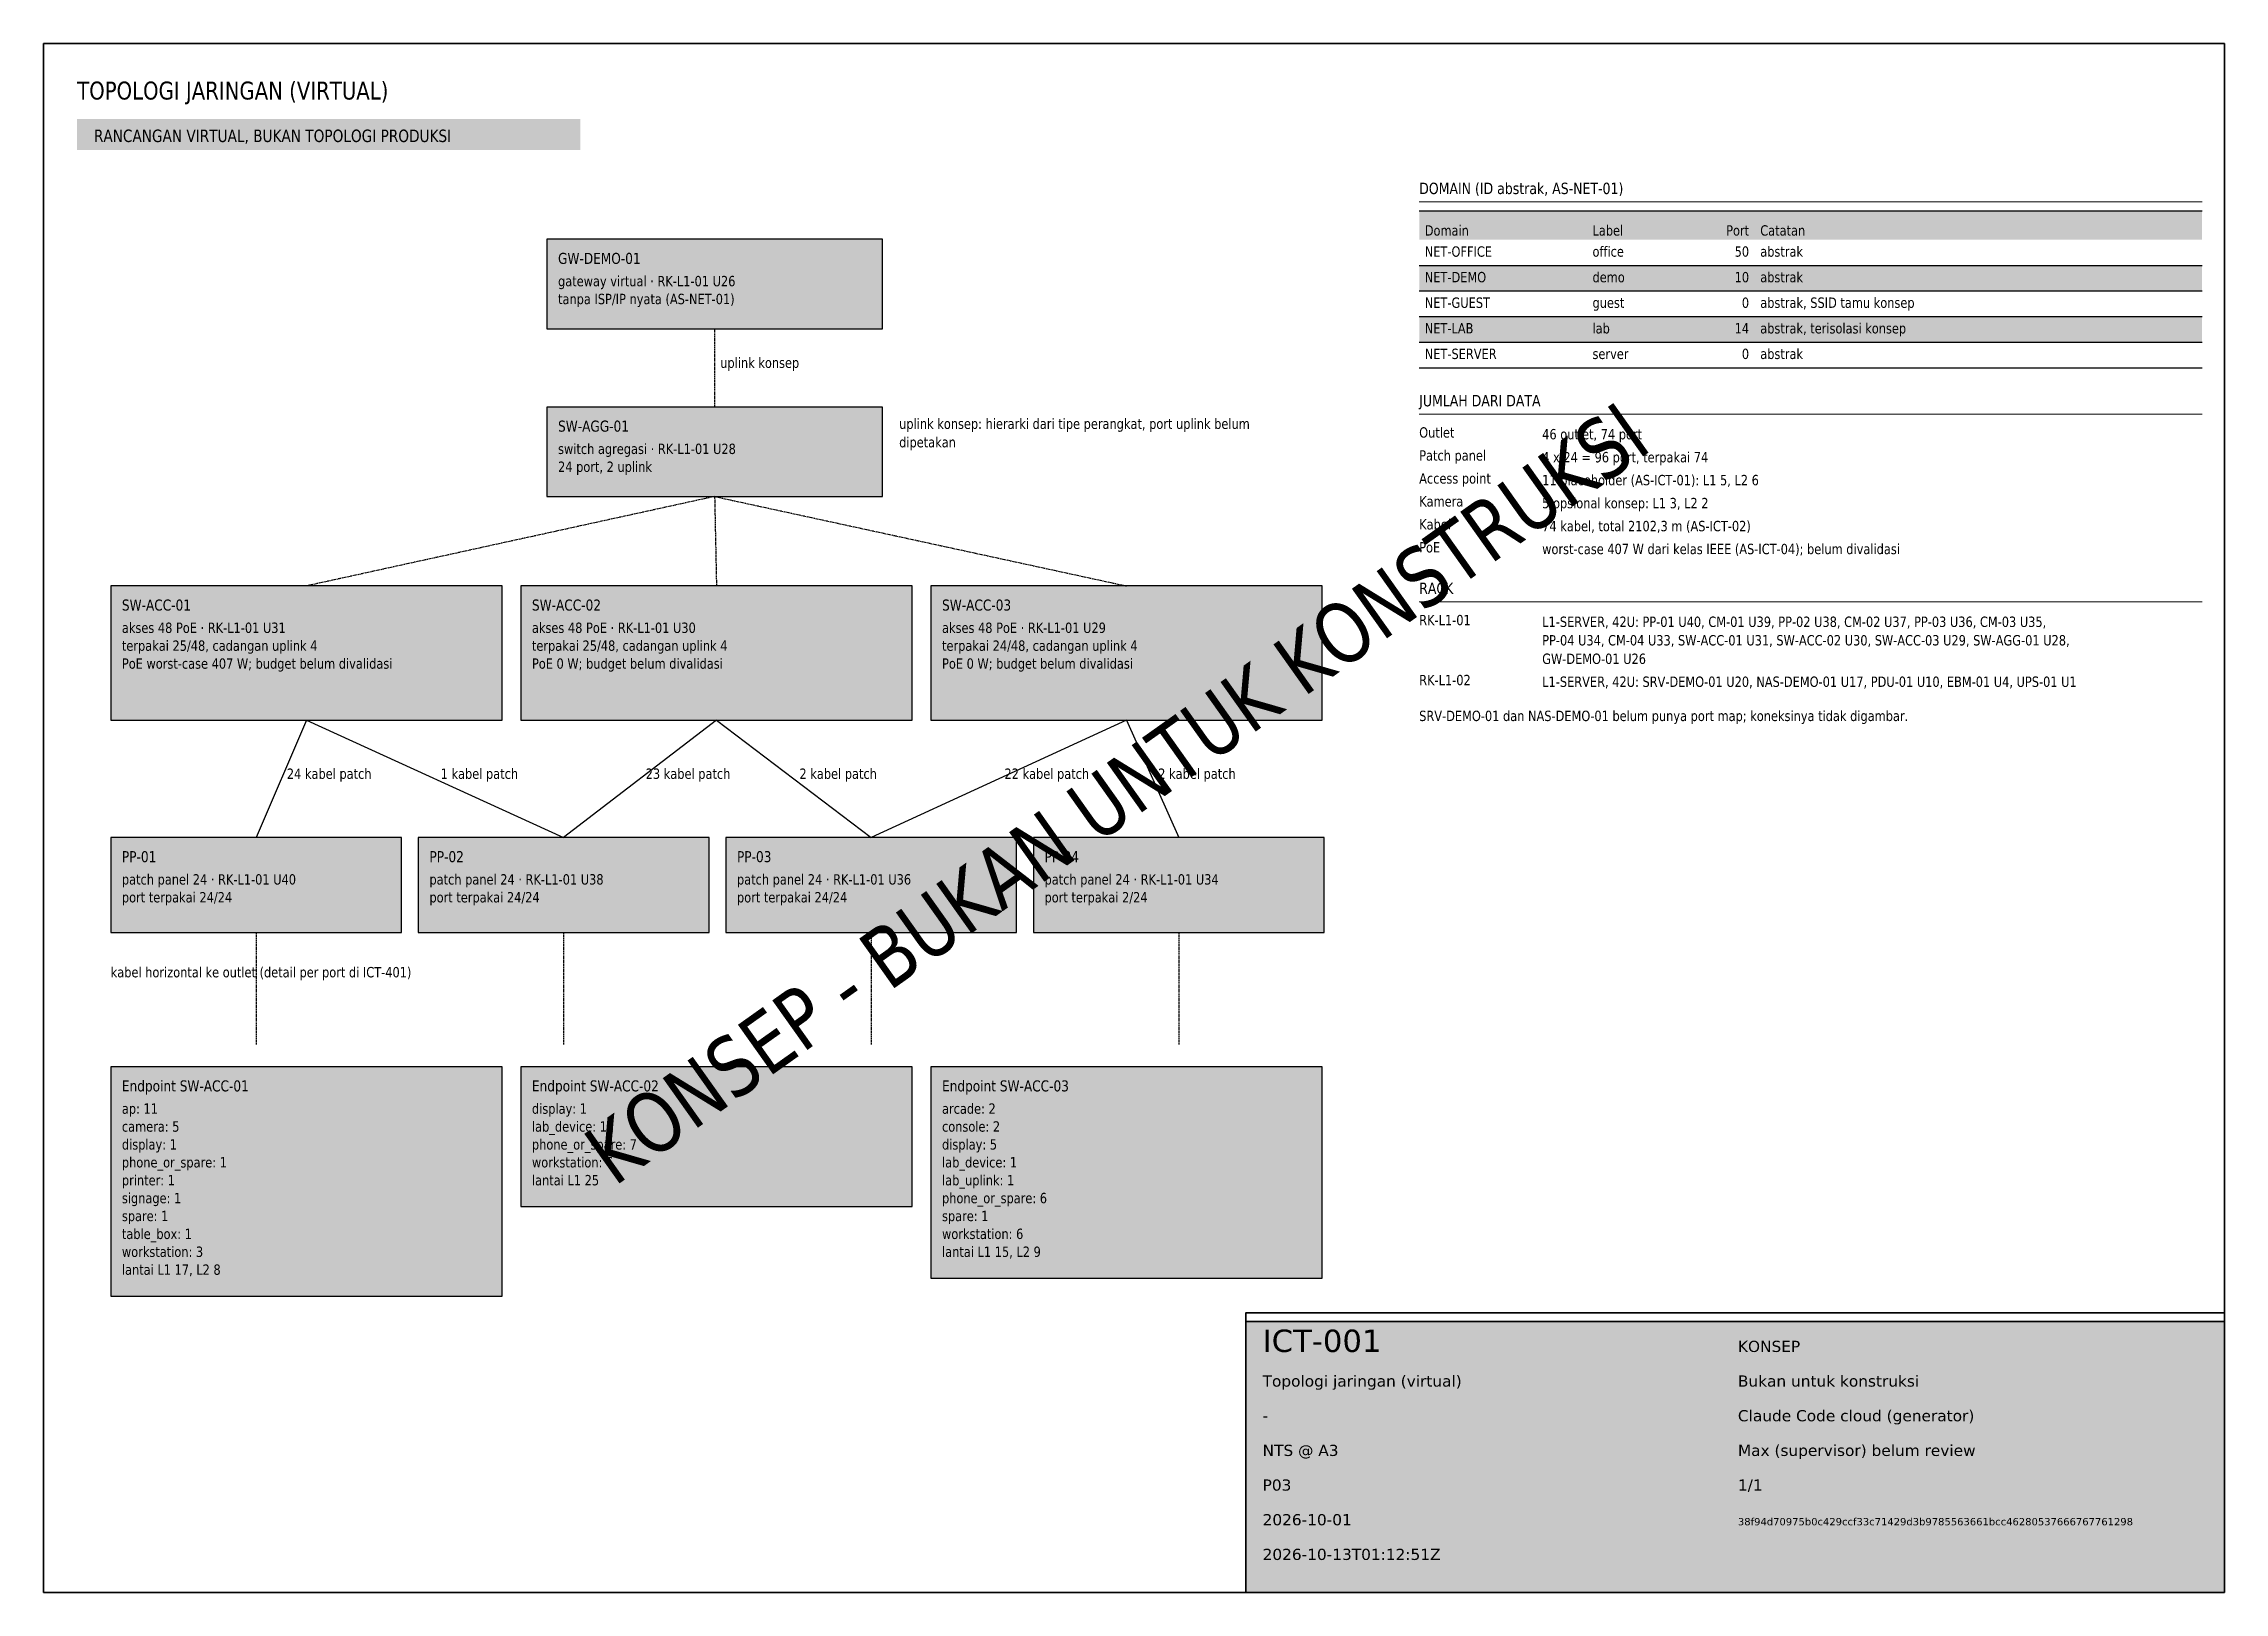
# Paper-space layout 'ICT-001' of a CAD drawing. Header units: millimetres. Extents: x 20 to 410, y 10 to 287.
import ezdxf
from ezdxf.enums import TextEntityAlignment as Align

# ---------------------------------------------------------------- set-up
doc = ezdxf.new("R2010")
doc.units = ezdxf.units.MM
doc.linetypes.add('DASHED', pattern=[1.524, 1.27, -0.254])
for name, color, linetype, lineweight, true_color in [('A-ANNO-NOTE', 7, 'Continuous', 18, 0x22302a), ('A-ANNO-TTLB', 7, 'Continuous', 35, 0x1f4d3a), ('A-ANNO-WMRK', 7, 'Continuous', 13, 0xe8eeea)]:
    doc.layers.add(name, color=color, linetype=linetype, lineweight=lineweight, true_color=true_color)
doc.layers.add('A-ANNO-SCHD', color=7, linetype='Continuous')
doc.layers.add('ICT-TOPO', color=7, linetype='Continuous')
doc.styles.add('KR-SANS', font='DejaVuSans.ttf', dxfattribs={"width": 0.8})

# ---------------------------------------------------------------- blocks, each defined once
blk = doc.blocks.new('KR-TTLB-G')
at = {"layer": 'A-ANNO-TTLB'}
blk.add_lwpolyline([(0, 0), (175, 0), (175, 50), (0, 50)], close=True, dxfattribs=at)
at = {"layer": 'A-ANNO-TTLB', "style": 'KR-SANS'}
for tag, p, height in [('KR_SHEET_ID', (3, 43), 4), ('KR_STATUS', (88, 43), 2), ('KR_TITLE', (3, 36.8), 2), ('KR_NOTE', (88, 36.8), 2), ('KR_FLOOR', (3, 30.6), 2), ('KR_DRAWN', (88, 30.6), 2), ('KR_SCALE', (3, 24.4), 2), ('KR_CHECK', (88, 24.4), 2), ('KR_REVISION', (3, 18.2), 2), ('KR_PAGE', (88, 18.2), 2), ('KR_REV_DATE', (3, 12), 2), ('KR_WORLD_SHA256', (88, 12), 1.3), ('KR_RENDER_UTC', (3, 5.8), 2)]:
    blk.add_attdef(tag, p, '', height=height, dxfattribs=at)

psp = doc.layouts.new('ICT-001')

# ---------------------------------------------------------------- hatches: boundary and pattern name
at = {"layer": 'A-ANNO-SCHD', "true_color": 0xdfe9e3}
h = psp.add_hatch(color=254, dxfattribs=at)
h.dxf.hatch_style = 1
h.paths.add_polyline_path([(266, 251.91), (406, 251.91), (406, 257.09), (266, 257.09)])
at = {"layer": 'A-ANNO-SCHD', "true_color": 0xf1f5f2}
h = psp.add_hatch(color=7, dxfattribs=at)
h.dxf.hatch_style = 1
h.paths.add_polyline_path([(266, 242.76), (406, 242.76), (406, 247.34), (266, 247.34)])
h = psp.add_hatch(color=7, dxfattribs=at)
h.dxf.hatch_style = 1
h.paths.add_polyline_path([(266, 233.61), (406, 233.61), (406, 238.19), (266, 238.19)])
at = {"layer": 'A-ANNO-TTLB', "true_color": 0xffffff}
h = psp.add_hatch(color=7, dxfattribs=at)
h.dxf.hatch_style = 1
h.paths.add_polyline_path([(235, 10), (410, 10), (410, 58.47), (235, 58.47)])
at = {"layer": 'ICT-TOPO', "true_color": 0xb5532f}
h = psp.add_hatch(color=15, dxfattribs=at)
h.dxf.hatch_style = 1
h.paths.add_polyline_path([(26, 268), (115.96, 268), (115.96, 273.5), (26, 273.5)])
at = {"layer": 'ICT-TOPO', "true_color": 0xeef4f0}
h = psp.add_hatch(color=7, dxfattribs=at)
h.dxf.hatch_style = 1
h.paths.add_polyline_path([(110, 236), (170, 236), (170, 252), (110, 252)])
h = psp.add_hatch(color=7, dxfattribs=at)
h.dxf.hatch_style = 1
h.paths.add_polyline_path([(110, 206), (170, 206), (170, 222), (110, 222)])
h = psp.add_hatch(color=7, dxfattribs=at)
h.dxf.hatch_style = 1
h.paths.add_polyline_path([(32, 166), (102, 166), (102, 190), (32, 190)])
h = psp.add_hatch(color=7, dxfattribs=at)
h.dxf.hatch_style = 1
h.paths.add_polyline_path([(105.33, 166), (175.33, 166), (175.33, 190), (105.33, 190)])
h = psp.add_hatch(color=7, dxfattribs=at)
h.dxf.hatch_style = 1
h.paths.add_polyline_path([(178.67, 166), (248.67, 166), (248.67, 190), (178.67, 190)])
at = {"layer": 'ICT-TOPO', "true_color": 0xf6f2ea}
h = psp.add_hatch(color=7, dxfattribs=at)
h.dxf.hatch_style = 1
h.paths.add_polyline_path([(32, 128), (84, 128), (84, 145), (32, 145)])
h = psp.add_hatch(color=7, dxfattribs=at)
h.dxf.hatch_style = 1
h.paths.add_polyline_path([(87, 128), (139, 128), (139, 145), (87, 145)])
h = psp.add_hatch(color=7, dxfattribs=at)
h.dxf.hatch_style = 1
h.paths.add_polyline_path([(142, 128), (194, 128), (194, 145), (142, 145)])
h = psp.add_hatch(color=7, dxfattribs=at)
h.dxf.hatch_style = 1
h.paths.add_polyline_path([(197, 128), (249, 128), (249, 145), (197, 145)])
at = {"layer": 'ICT-TOPO', "true_color": 0xffffff}
h = psp.add_hatch(color=7, dxfattribs=at)
h.dxf.hatch_style = 1
h.paths.add_polyline_path([(32, 63), (102, 63), (102, 104), (32, 104)])
h = psp.add_hatch(color=7, dxfattribs=at)
h.dxf.hatch_style = 1
h.paths.add_polyline_path([(105.33, 79), (175.33, 79), (175.33, 104), (105.33, 104)])
h = psp.add_hatch(color=7, dxfattribs=at)
h.dxf.hatch_style = 1
h.paths.add_polyline_path([(178.67, 66.2), (248.67, 66.2), (248.67, 104), (178.67, 104)])

# ---------------------------------------------------------------- linework, layer by layer
at = {"layer": 'A-ANNO-NOTE', "color": 119, "true_color": 0x1f4d3a}
for points in [[(266, 258.69), (406, 258.69)], [(266, 220.73), (406, 220.73)], [(266, 187.18), (406, 187.18)]]:
    psp.add_lwpolyline(points, dxfattribs=at)
at = {"layer": 'A-ANNO-SCHD', "color": 119, "true_color": 0x1f4d3a}
for points in [[(266, 257.09), (406, 257.09)], [(266, 229.04), (406, 229.04)]]:
    psp.add_lwpolyline(points, dxfattribs=at)
at = {"layer": 'A-ANNO-SCHD', "color": 254, "true_color": 0xc9d6cf}
for points in [[(266, 247.34), (406, 247.34)], [(266, 242.76), (406, 242.76)], [(266, 238.19), (406, 238.19)], [(266, 233.61), (406, 233.61)], [(266, 229.04), (406, 229.04)]]:
    psp.add_lwpolyline(points, dxfattribs=at)
at = {"layer": 'A-ANNO-TTLB', "color": 119, "true_color": 0x1f4d3a}
for points in [[(20, 10), (410, 10), (410, 287), (20, 287)], [(235, 10), (410, 10), (410, 58.47), (235, 58.47)]]:
    psp.add_lwpolyline(points, close=True, dxfattribs=at)
at = {"layer": 'ICT-TOPO', "color": 119, "true_color": 0x1f4d3a}
for points in [[(110, 236), (170, 236), (170, 252), (110, 252)], [(110, 206), (170, 206), (170, 222), (110, 222)], [(32, 166), (102, 166), (102, 190), (32, 190)], [(105.33, 166), (175.33, 166), (175.33, 190), (105.33, 190)], [(178.67, 166), (248.67, 166), (248.67, 190), (178.67, 190)], [(32, 128), (84, 128), (84, 145), (32, 145)], [(87, 128), (139, 128), (139, 145), (87, 145)], [(142, 128), (194, 128), (194, 145), (142, 145)], [(197, 128), (249, 128), (249, 145), (197, 145)]]:
    psp.add_lwpolyline(points, close=True, dxfattribs=at)
at = {"layer": 'ICT-TOPO', "color": 119, "linetype": 'DASHED', "ltscale": 0.176389, "true_color": 0x1f4d3a}
for points in [[(140, 236), (140, 222)], [(140, 206), (67, 190)], [(140, 206), (140.33, 190)], [(140, 206), (213.67, 190)]]:
    psp.add_lwpolyline(points, dxfattribs=at)
at = {"layer": 'ICT-TOPO', "color": 119, "true_color": 0x1f4d3a}
for points in [[(67, 166), (58, 145)], [(67, 166), (113, 145)], [(140.33, 166), (113, 145)], [(140.33, 166), (168, 145)], [(213.67, 166), (168, 145)], [(213.67, 166), (223, 145)]]:
    psp.add_lwpolyline(points, dxfattribs=at)
at = {"layer": 'ICT-TOPO', "color": 251, "linetype": 'DASHED', "ltscale": 0.176389, "true_color": 0x5a524b}
for points in [[(58, 128), (58, 108)], [(113, 128), (113, 108)], [(168, 128), (168, 108)], [(223, 128), (223, 108)]]:
    psp.add_lwpolyline(points, dxfattribs=at)
at = {"layer": 'ICT-TOPO', "color": 251, "true_color": 0x5a524b}
for points in [[(32, 63), (102, 63), (102, 104), (32, 104)], [(105.33, 79), (175.33, 79), (175.33, 104), (105.33, 104)], [(178.67, 66.2), (248.67, 66.2), (248.67, 104), (178.67, 104)]]:
    psp.add_lwpolyline(points, close=True, dxfattribs=at)

# ---------------------------------------------------------------- block references
at = {"layer": 'A-ANNO-TTLB'}
psp.add_blockref('KR-TTLB-G', (235, 10), dxfattribs=at).add_auto_attribs({'KR_SHEET_ID': 'ICT-001', 'KR_TITLE': 'Topologi jaringan (virtual)', 'KR_FLOOR': '-', 'KR_SCALE': 'NTS @ A3', 'KR_REVISION': 'P03', 'KR_REV_DATE': '2026-10-01', 'KR_RENDER_UTC': '2026-10-13T01:12:51Z', 'KR_STATUS': 'KONSEP', 'KR_NOTE': 'Bukan untuk konstruksi', 'KR_DRAWN': 'Claude Code cloud (generator)', 'KR_CHECK': 'Max (supervisor) belum review', 'KR_PAGE': '1/1', 'KR_WORLD_SHA256': '38f94d70975b0c429ccf33c71429d3b9785563661bcc46280537666767761298'})

# ---------------------------------------------------------------- texts
at = {"layer": 'A-ANNO-NOTE', "color": 119, "true_color": 0x1f4d3a, "style": 'KR-SANS', "width": 0.8}
for s, height, p in [('DOMAIN (ID abstrak, AS-NET-01)', 2.0373, (266, 260.09)), ('JUMLAH DARI DATA', 2.0373, (266, 222.13)), ('RACK', 2.037, (266, 188.57))]:
    psp.add_text(s, height=height, dxfattribs=at).set_placement(p)
at = {"layer": 'A-ANNO-NOTE', "color": 250, "true_color": 0x22302a, "style": 'KR-SANS', "width": 0.8}
for s, p in [('46 outlet, 74 port', (288, 216.22)), ('4 x 24 = 96 port, terpakai 74', (288, 212.11)), ('11 placeholder (AS-ICT-01): L1 5, L2 6', (288, 208.01)), ('5 opsional konsep: L1 3, L2 2', (288, 203.9)), ('74 kabel, total 2102,3 m (AS-ICT-02)', (288, 199.79)), ('worst-case 407 W dari kelas IEEE (AS-ICT-04); belum divalidasi', (288, 195.69)), ('L1-SERVER, 42U: PP-01 U40, CM-01 U39, PP-02 U38, CM-02 U37, PP-03 U36, CM-03 U35,', (288, 182.67)), ('PP-04 U34, CM-04 U33, SW-ACC-01 U31, SW-ACC-02 U30, SW-ACC-03 U29, SW-AGG-01 U28,', (288, 179.36)), ('GW-DEMO-01 U26', (288, 176.05)), ('L1-SERVER, 42U: SRV-DEMO-01 U20, NAS-DEMO-01 U17, PDU-01 U10, EBM-01 U4, UPS-01 U1', (288, 171.95))]:
    psp.add_text(s, height=1.8521, dxfattribs=at).set_placement(p)
at = {"layer": 'A-ANNO-NOTE', "color": 251, "true_color": 0x5a524b, "style": 'KR-SANS', "width": 0.8}
psp.add_text('SRV-DEMO-01 dan NAS-DEMO-01 belum punya port map; koneksinya tidak digambar.', height=1.8521, dxfattribs=at).set_placement((266, 165.84))
at = {"layer": 'A-ANNO-SCHD', "color": 119, "true_color": 0x1f4d3a, "style": 'KR-SANS', "width": 0.8}
for s, p in [('Domain', (267, 252.66)), ('Label', (297, 252.66)), ('Catatan', (327, 252.66)), ('NET-OFFICE', (267, 248.89)), ('NET-DEMO', (267, 244.31)), ('NET-GUEST', (267, 239.74)), ('NET-LAB', (267, 235.16)), ('NET-SERVER', (267, 230.59))]:
    psp.add_text(s, height=1.852, dxfattribs=at).set_placement(p)
psp.add_text('Port', height=1.852, dxfattribs=at).set_placement((325, 252.66), align=Align.RIGHT)
at = {"layer": 'A-ANNO-SCHD', "color": 250, "true_color": 0x22302a, "style": 'KR-SANS', "width": 0.8}
for s, height, p in [('office', 1.852, (297, 248.89)), ('abstrak', 1.852, (327, 248.89)), ('demo', 1.852, (297, 244.31)), ('abstrak', 1.852, (327, 244.31)), ('guest', 1.852, (297, 239.74)), ('abstrak, SSID tamu konsep', 1.8521, (327, 239.74)), ('lab', 1.852, (297, 235.16)), ('abstrak, terisolasi konsep', 1.8521, (327, 235.16)), ('server', 1.852, (297, 230.59)), ('abstrak', 1.852, (327, 230.59))]:
    psp.add_text(s, height=height, dxfattribs=at).set_placement(p)
for s, height, p in [('50', 1.852, (325, 248.89)), ('10', 1.852, (325, 244.31)), ('0', 1.85, (325, 239.74)), ('14', 1.852, (325, 235.16)), ('0', 1.85, (325, 230.59))]:
    psp.add_text(s, height=height, dxfattribs=at).set_placement(p, align=Align.RIGHT)
at = {"layer": 'A-ANNO-WMRK', "color": 254, "true_color": 0xdde4e1, "style": 'KR-SANS', "width": 0.8}
psp.add_text('KONSEP - BUKAN UNTUK KONSTRUKSI', height=10.8656, rotation=35.3845, dxfattribs=at).set_placement((215, 148.5), align=Align.CENTER)
at = {"layer": 'ICT-TOPO', "color": 119, "true_color": 0x1f4d3a, "style": 'KR-SANS', "width": 0.8}
for s, height, p in [('TOPOLOGI JARINGAN (VIRTUAL)', 3.2103, (26, 277)), ('GW-DEMO-01', 1.976, (112, 247.6)), ('SW-AGG-01', 1.976, (112, 217.6)), ('Outlet', 1.852, (266, 216.53)), ('Patch panel', 1.8521, (266, 212.42)), ('Access point', 1.8521, (266, 208.31)), ('Kamera', 1.852, (266, 204.21)), ('Kabel', 1.852, (266, 200.1)), ('PoE', 1.852, (266, 195.99)), ('SW-ACC-01', 1.976, (34, 185.6)), ('SW-ACC-02', 1.976, (107.33, 185.6)), ('SW-ACC-03', 1.976, (180.67, 185.6)), ('RK-L1-01', 1.852, (266, 182.98)), ('RK-L1-02', 1.852, (266, 172.25)), ('PP-01', 1.976, (34, 140.6)), ('PP-02', 1.976, (89, 140.6)), ('PP-03', 1.976, (144, 140.6)), ('PP-04', 1.976, (199, 140.6)), ('Endpoint SW-ACC-01', 1.9756, (34, 99.6)), ('Endpoint SW-ACC-02', 1.9756, (107.33, 99.6)), ('Endpoint SW-ACC-03', 1.9756, (180.67, 99.6))]:
    psp.add_text(s, height=height, dxfattribs=at).set_placement(p)
at = {"layer": 'ICT-TOPO', "color": 7, "true_color": 0xffffff, "style": 'KR-SANS', "width": 0.8}
psp.add_text('RANCANGAN VIRTUAL, BUKAN TOPOLOGI PRODUKSI', height=2.2225, dxfattribs=at).set_placement((29, 269.4))
at = {"layer": 'ICT-TOPO', "color": 250, "true_color": 0x22302a, "style": 'KR-SANS', "width": 0.8}
for s, height, p in [('tanpa ISP/IP nyata (AS-NET-01)', 1.8521, (112, 240.4)), ('gateway virtual · RK-L1-01 U26', 1.8521, (112, 243.6)), ('switch agregasi · RK-L1-01 U28', 1.8521, (112, 213.6)), ('24 port, 2 uplink', 1.8521, (112, 210.4)), ('akses 48 PoE · RK-L1-01 U31', 1.8521, (34, 181.6)), ('akses 48 PoE · RK-L1-01 U30', 1.8521, (107.33, 181.6)), ('akses 48 PoE · RK-L1-01 U29', 1.8521, (180.67, 181.6)), ('terpakai 25/48, cadangan uplink 4', 1.8521, (34, 178.4)), ('terpakai 25/48, cadangan uplink 4', 1.8521, (107.33, 178.4)), ('terpakai 24/48, cadangan uplink 4', 1.8521, (180.67, 178.4)), ('PoE worst-case 407 W; budget belum divalidasi', 1.8521, (34, 175.2)), ('PoE 0 W; budget belum divalidasi', 1.8521, (107.33, 175.2)), ('PoE 0 W; budget belum divalidasi', 1.8521, (180.67, 175.2)), ('patch panel 24 · RK-L1-01 U40', 1.8521, (34, 136.6)), ('patch panel 24 · RK-L1-01 U38', 1.8521, (89, 136.6)), ('patch panel 24 · RK-L1-01 U36', 1.8521, (144, 136.6)), ('patch panel 24 · RK-L1-01 U34', 1.8521, (199, 136.6)), ('port terpakai 24/24', 1.8521, (34, 133.4)), ('port terpakai 24/24', 1.8521, (89, 133.4)), ('port terpakai 24/24', 1.8521, (144, 133.4)), ('port terpakai 2/24', 1.8521, (199, 133.4)), ('display: 1', 1.852, (107.33, 95.6)), ('arcade: 2', 1.852, (180.67, 95.6)), ('camera: 5', 1.852, (34, 92.4)), ('ap: 11', 1.852, (34, 95.6)), ('lab_device: 11', 1.8521, (107.33, 92.4)), ('console: 2', 1.852, (180.67, 92.4)), ('display: 1', 1.852, (34, 89.2)), ('phone_or_spare: 7', 1.8521, (107.33, 89.2)), ('display: 5', 1.852, (180.67, 89.2)), ('phone_or_spare: 1', 1.8521, (34, 86)), ('workstation: 6', 1.8521, (107.33, 86)), ('lab_device: 1', 1.8521, (180.67, 86)), ('printer: 1', 1.852, (34, 82.8)), ('lantai L1 25', 1.8521, (107.33, 82.8)), ('lab_uplink: 1', 1.8521, (180.67, 82.8)), ('signage: 1', 1.852, (34, 79.6)), ('spare: 1', 1.852, (34, 76.4)), ('spare: 1', 1.852, (180.67, 76.4)), ('phone_or_spare: 6', 1.8521, (180.67, 79.6)), ('table_box: 1', 1.8521, (34, 73.2)), ('workstation: 6', 1.8521, (180.67, 73.2)), ('workstation: 3', 1.8521, (34, 70)), ('lantai L1 15, L2 9', 1.8521, (180.67, 70)), ('lantai L1 17, L2 8', 1.8521, (34, 66.8))]:
    psp.add_text(s, height=height, dxfattribs=at).set_placement(p)
at = {"layer": 'ICT-TOPO', "color": 251, "true_color": 0x5a524b, "style": 'KR-SANS', "width": 0.8}
for s, height, p in [('uplink konsep', 1.8521, (141, 229)), ('uplink konsep: hierarki dari tipe perangkat, port uplink belum', 1.8521, (173, 218.09)), ('dipetakan', 1.852, (173, 214.79)), ('24 kabel patch', 1.8521, (63.5, 155.5)), ('1 kabel patch', 1.8521, (91, 155.5)), ('23 kabel patch', 1.8521, (127.67, 155.5)), ('2 kabel patch', 1.8521, (155.17, 155.5)), ('22 kabel patch', 1.8521, (191.83, 155.5)), ('2 kabel patch', 1.8521, (219.33, 155.5)), ('kabel horizontal ke outlet (detail per port di ICT-401)', 1.8521, (32, 120))]:
    psp.add_text(s, height=height, dxfattribs=at).set_placement(p)

doc.saveas('drawing.dxf')
